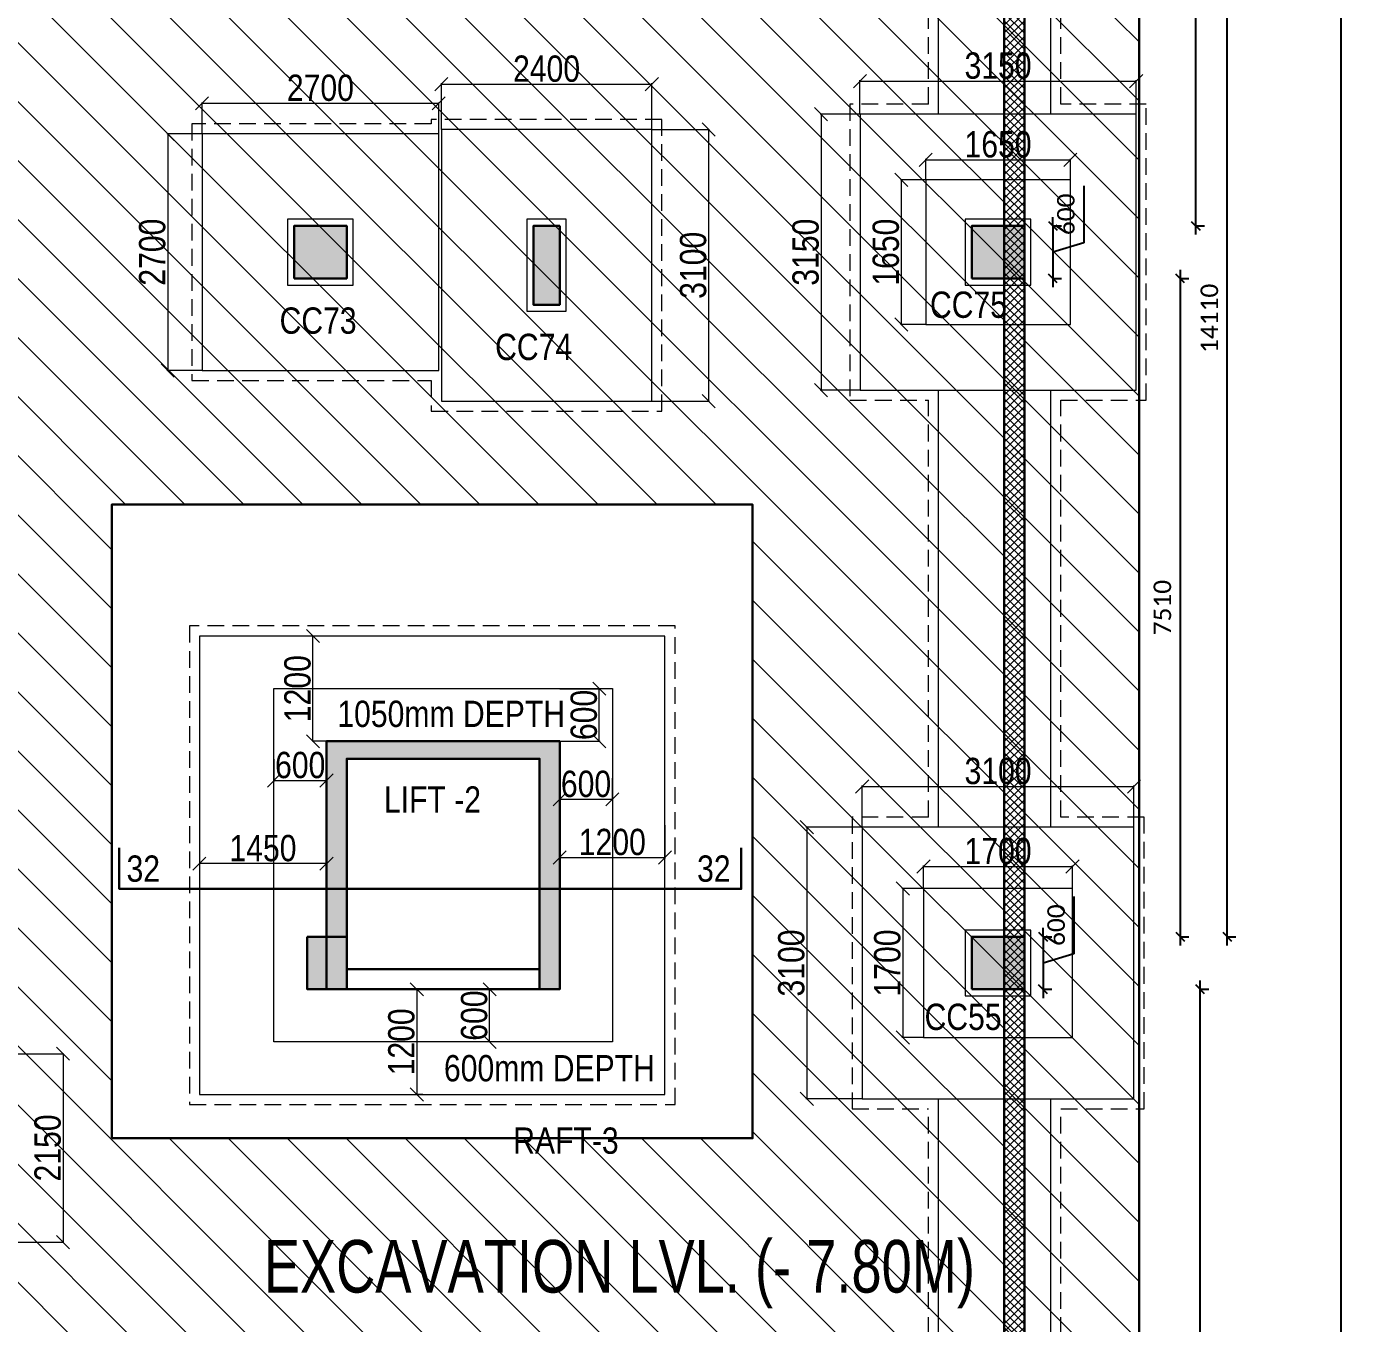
# Model space of a CAD drawing. Header units: millimetres. Extents: x 1112055 to 3390982, y -148532 to 766891.
# Drawn here: x 2805924 to 2821016, y 347639 to 362437 of the extents above; entities that cross this region are included whole.
import ezdxf

# ---------------------------------------------------------------- set-up
doc = ezdxf.new("R2010")
doc.units = ezdxf.units.MM
doc.header["$PDMODE"] = 35
doc.header["$PDSIZE"] = -25
doc.linetypes.add('DASHED2', pattern=[0.375, 0.25, -0.125])
doc.linetypes.add('Hidden', pattern=[9.525, 6.35, -3.175])
for name, color, linetype, lineweight in [('B COL. NO.', 3, 'Continuous', 20), ('B FINAL COLUMN', 1, 'Continuous', 30), ('B FOOTING', 49, 'Continuous', 20), ('B FOOTING DIM', 234, 'Continuous', 9), ('B HATCH', 250, 'Continuous', 0), ('B P.C.C', 251, 'Continuous', 0), ('EXCAVATION LINE', 236, 'Continuous', 30)]:
    doc.layers.add(name, color=color, linetype=linetype, lineweight=lineweight)
doc.layers.add('B Pedestal', color=7, linetype='Continuous', lineweight=9, true_color=0x5c8948)
doc.layers.add('B-COL HT', color=7, linetype='Continuous', lineweight=0, true_color=0x4e4f45)
doc.styles.add('Cali', font='calibri.ttf')
doc.styles.add('SWINC', font='swissc.ttf')
doc.dimstyles.new('1.100', dxfattribs={"dimtxt": 200, "dimasz": 100, "dimexe": 100, "dimexo": 100, "dimgap": 100, "dimtad": 1, "dimdec": 0, "dimzin": 0, "dimdsep": 46, "dimtxsty": 'Cali', "dimblk": 'OBLIQUE', "dimcen": 0, "dimdle": 100, "dimclrd": 256, "dimclre": 256, "dimclrt": 3, "dimadec": 0, "dimazin": 0, "dimtfac": 1, "dimtdec": 0, "dimtofl": 0, "dimtmove": 1, "dimatfit": 0, "dimfxl": 100, "dimfxlon": 1, "dimtolj": 1, "dimtzin": 0, "dimlwd": -1, "dimlwe": -1, "dimarcsym": 0})
doc.dimstyles.new('BHOOMI', dxfattribs={"dimtxt": 230, "dimasz": 150, "dimexe": 10, "dimexo": 0, "dimgap": 25, "dimtad": 1, "dimdec": 0, "dimzin": 0, "dimdsep": 46, "dimtxsty": 'SWINC', "dimblk": 'OBLIQUE', "dimcen": 0.09, "dimclrd": 250, "dimclre": 250, "dimclrt": 256, "dimaunit": 1, "dimadec": 3, "dimazin": 0, "dimtfac": 1, "dimtdec": 0, "dimtofl": 0, "dimtmove": 1, "dimatfit": 3, "dimfxl": 100, "dimtolj": 1, "dimtzin": 0, "dimlwd": 9, "dimlwe": 5, "dimarcsym": 0})

# ---------------------------------------------------------------- blocks, each defined once
blk = doc.blocks.new('_Oblique')
at = {"color": 0, "linetype": 'ByBlock', "lineweight": -2}
blk.add_line((-0.5, -0.5), (0.5, 0.5), dxfattribs=at)
blk = doc.blocks.new('*D4551')
at = {"layer": 'B FOOTING DIM', "color": 250, "lineweight": 5, "ltscale": 0.5, "transparency": 16777216}
for p, q in [((2816182, 360687), (2816182, 360926)), ((2816182, 360916), (2817832, 360916)), ((2817832, 360687), (2817832, 360926))]:
    blk.add_line(p, q, dxfattribs=at)
at = {"layer": 'Defpoints', "color": 0, "transparency": 16777216}
for p in [(2817832, 360916), (2816182, 360687), (2817832, 360687)]:
    blk.add_point(p, dxfattribs=at)
at = {"layer": 'B FOOTING DIM', "color": 250, "lineweight": 5, "transparency": 16777216, "xscale": 150, "yscale": 150, "zscale": 150, "rotation": 180}
blk.add_blockref('_Oblique', (2816182, 360916), dxfattribs=at)
at = {"layer": 'B FOOTING DIM', "color": 250, "lineweight": 5, "transparency": 16777216, "xscale": 150, "yscale": 150, "zscale": 150}
blk.add_blockref('_Oblique', (2817832, 360916), dxfattribs=at)
at = {"layer": 'B FOOTING DIM', "transparency": 16777216, "insert": (2817007, 361091), "char_height": 300, "attachment_point": 5, "style": 'SWINC'}
blk.add_mtext('\\A1;1650', dxfattribs=at)
blk = doc.blocks.new('*D4552')
at = {"layer": 'B FOOTING DIM', "color": 250, "lineweight": 5, "ltscale": 0.5, "transparency": 16777216}
for p, q in [((2816182, 360687), (2815893, 360687)), ((2815903, 360687), (2815903, 359037)), ((2816182, 359037), (2815893, 359037))]:
    blk.add_line(p, q, dxfattribs=at)
at = {"layer": 'Defpoints', "color": 0, "transparency": 16777216}
for p in [(2816182, 360687), (2815903, 359037), (2816182, 359037)]:
    blk.add_point(p, dxfattribs=at)
at = {"layer": 'B FOOTING DIM', "color": 250, "lineweight": 5, "transparency": 16777216, "xscale": 150, "yscale": 150, "zscale": 150}
for p, rotation in [((2815903, 360687), 90), ((2815903, 359037), 270)]:
    blk.add_blockref('_Oblique', p, dxfattribs=dict(at, rotation=rotation))
at = {"layer": 'B FOOTING DIM', "transparency": 16777216, "insert": (2815728, 359862), "char_height": 300, "attachment_point": 5, "rotation": 90, "style": 'SWINC'}
blk.add_mtext('\\A1;1650', dxfattribs=at)
blk = doc.blocks.new('*D4553')
at = {"layer": 'B FOOTING DIM', "color": 250, "lineweight": 5, "ltscale": 0.5, "transparency": 16777216}
for p, q in [((2815432, 361437), (2815432, 361824)), ((2815432, 361814), (2818582, 361814)), ((2818582, 361437), (2818582, 361824))]:
    blk.add_line(p, q, dxfattribs=at)
at = {"layer": 'Defpoints', "color": 0, "transparency": 16777216}
for p in [(2818582, 361814), (2815432, 361437), (2818582, 361437)]:
    blk.add_point(p, dxfattribs=at)
at = {"layer": 'B FOOTING DIM', "color": 250, "lineweight": 5, "transparency": 16777216, "xscale": 150, "yscale": 150, "zscale": 150, "rotation": 180}
blk.add_blockref('_Oblique', (2815432, 361814), dxfattribs=at)
at = {"layer": 'B FOOTING DIM', "color": 250, "lineweight": 5, "transparency": 16777216, "xscale": 150, "yscale": 150, "zscale": 150}
blk.add_blockref('_Oblique', (2818582, 361814), dxfattribs=at)
at = {"layer": 'B FOOTING DIM', "transparency": 16777216, "insert": (2817007, 361989), "char_height": 300, "attachment_point": 5, "style": 'SWINC'}
blk.add_mtext('\\A1;3150', dxfattribs=at)
blk = doc.blocks.new('*D4554')
at = {"layer": 'B FOOTING DIM', "color": 250, "lineweight": 5, "ltscale": 0.5, "transparency": 16777216}
for p, q in [((2815432, 361437), (2814978, 361437)), ((2814988, 361437), (2814988, 358287)), ((2815432, 358287), (2814978, 358287))]:
    blk.add_line(p, q, dxfattribs=at)
at = {"layer": 'Defpoints', "color": 0, "transparency": 16777216}
for p in [(2815432, 361437), (2814988, 358287), (2815432, 358287)]:
    blk.add_point(p, dxfattribs=at)
at = {"layer": 'B FOOTING DIM', "color": 250, "lineweight": 5, "transparency": 16777216, "xscale": 150, "yscale": 150, "zscale": 150}
for p, rotation in [((2814988, 361437), 90), ((2814988, 358287), 270)]:
    blk.add_blockref('_Oblique', p, dxfattribs=dict(at, rotation=rotation))
at = {"layer": 'B FOOTING DIM', "transparency": 16777216, "insert": (2814813, 359862), "char_height": 300, "attachment_point": 5, "rotation": 90, "style": 'SWINC'}
blk.add_mtext('\\A1;3150', dxfattribs=at)
blk = doc.blocks.new('*D4563')
at = {"layer": 'B FOOTING DIM', "color": 250, "lineweight": 5, "ltscale": 0.5, "transparency": 16777216}
for p, q in [((2815457, 353302), (2815457, 353776)), ((2815457, 353766), (2818557, 353766)), ((2818557, 353302), (2818557, 353776))]:
    blk.add_line(p, q, dxfattribs=at)
at = {"layer": 'Defpoints', "color": 0, "transparency": 16777216}
for p in [(2818557, 353766), (2815457, 353302), (2818557, 353302)]:
    blk.add_point(p, dxfattribs=at)
at = {"layer": 'B FOOTING DIM', "color": 250, "lineweight": 5, "transparency": 16777216, "xscale": 150, "yscale": 150, "zscale": 150, "rotation": 180}
blk.add_blockref('_Oblique', (2815457, 353766), dxfattribs=at)
at = {"layer": 'B FOOTING DIM', "color": 250, "lineweight": 5, "transparency": 16777216, "xscale": 150, "yscale": 150, "zscale": 150}
blk.add_blockref('_Oblique', (2818557, 353766), dxfattribs=at)
at = {"layer": 'B FOOTING DIM', "transparency": 16777216, "insert": (2817007, 353941), "char_height": 300, "attachment_point": 5, "style": 'SWINC'}
blk.add_mtext('\\A1;3100', dxfattribs=at)
blk = doc.blocks.new('*D4564')
at = {"layer": 'B FOOTING DIM', "color": 250, "lineweight": 5, "ltscale": 0.5, "transparency": 16777216}
for p, q in [((2815457, 353302), (2814815, 353302)), ((2814825, 353302), (2814825, 350202)), ((2815457, 350202), (2814815, 350202))]:
    blk.add_line(p, q, dxfattribs=at)
at = {"layer": 'Defpoints', "color": 0, "transparency": 16777216}
for p in [(2815457, 353302), (2814825, 350202), (2815457, 350202)]:
    blk.add_point(p, dxfattribs=at)
at = {"layer": 'B FOOTING DIM', "color": 250, "lineweight": 5, "transparency": 16777216, "xscale": 150, "yscale": 150, "zscale": 150}
for p, rotation in [((2814825, 353302), 90), ((2814825, 350202), 270)]:
    blk.add_blockref('_Oblique', p, dxfattribs=dict(at, rotation=rotation))
at = {"layer": 'B FOOTING DIM', "transparency": 16777216, "insert": (2814650, 351752), "char_height": 300, "attachment_point": 5, "rotation": 90, "style": 'SWINC'}
blk.add_mtext('\\A1;3100', dxfattribs=at)
blk = doc.blocks.new('*D4565')
at = {"layer": 'B FOOTING DIM', "color": 250, "lineweight": 5, "ltscale": 0.5, "transparency": 16777216}
for p, q in [((2816157, 352602), (2815910, 352602)), ((2815920, 352602), (2815920, 350902)), ((2816157, 350902), (2815910, 350902))]:
    blk.add_line(p, q, dxfattribs=at)
at = {"layer": 'Defpoints', "color": 0, "transparency": 16777216}
for p in [(2816157, 352602), (2815920, 350902), (2816157, 350902)]:
    blk.add_point(p, dxfattribs=at)
at = {"layer": 'B FOOTING DIM', "color": 250, "lineweight": 5, "transparency": 16777216, "xscale": 150, "yscale": 150, "zscale": 150}
for p, rotation in [((2815920, 352602), 90), ((2815920, 350902), 270)]:
    blk.add_blockref('_Oblique', p, dxfattribs=dict(at, rotation=rotation))
at = {"layer": 'B FOOTING DIM', "transparency": 16777216, "insert": (2815745, 351752), "char_height": 300, "attachment_point": 5, "rotation": 90, "style": 'SWINC'}
blk.add_mtext('\\A1;1700', dxfattribs=at)
blk = doc.blocks.new('*D4566')
at = {"layer": 'B FOOTING DIM', "color": 250, "lineweight": 5, "ltscale": 0.5, "transparency": 16777216}
for p, q in [((2816157, 352602), (2816157, 352863)), ((2816157, 352853), (2817857, 352853)), ((2817857, 352602), (2817857, 352863))]:
    blk.add_line(p, q, dxfattribs=at)
at = {"layer": 'Defpoints', "color": 0, "transparency": 16777216}
for p in [(2817857, 352853), (2816157, 352602), (2817857, 352602)]:
    blk.add_point(p, dxfattribs=at)
at = {"layer": 'B FOOTING DIM', "color": 250, "lineweight": 5, "transparency": 16777216, "xscale": 150, "yscale": 150, "zscale": 150, "rotation": 180}
blk.add_blockref('_Oblique', (2816157, 352853), dxfattribs=at)
at = {"layer": 'B FOOTING DIM', "color": 250, "lineweight": 5, "transparency": 16777216, "xscale": 150, "yscale": 150, "zscale": 150}
blk.add_blockref('_Oblique', (2817857, 352853), dxfattribs=at)
at = {"layer": 'B FOOTING DIM', "transparency": 16777216, "insert": (2817007, 353028), "char_height": 300, "attachment_point": 5, "style": 'SWINC'}
blk.add_mtext('\\A1;1700', dxfattribs=at)
blk = doc.blocks.new('*D4580')
at = {"layer": 'B FOOTING DIM', "color": 250, "lineweight": 5, "ltscale": 0.5, "transparency": 16777216}
for p, q in [((2805732, 350717), (2806352, 350717)), ((2806342, 350717), (2806342, 348567)), ((2805732, 348567), (2806352, 348567))]:
    blk.add_line(p, q, dxfattribs=at)
at = {"layer": 'Defpoints', "color": 0, "transparency": 16777216}
for p in [(2805732, 350717), (2805732, 348567), (2806342, 348567)]:
    blk.add_point(p, dxfattribs=at)
at = {"layer": 'B FOOTING DIM', "color": 250, "lineweight": 5, "transparency": 16777216, "xscale": 150, "yscale": 150, "zscale": 150}
for p, rotation in [((2806342, 350717), 90), ((2806342, 348567), 270)]:
    blk.add_blockref('_Oblique', p, dxfattribs=dict(at, rotation=rotation))
at = {"layer": 'B FOOTING DIM', "transparency": 16777216, "insert": (2806167, 349642), "char_height": 300, "attachment_point": 5, "rotation": 90, "style": 'SWINC'}
blk.add_mtext('\\A1;2150', dxfattribs=at)
blk = doc.blocks.new('*D4613')
at = {"layer": 'B FOOTING DIM', "color": 250, "lineweight": 5, "ltscale": 0.5, "transparency": 16777216}
for p, q in [((2807927, 361212), (2807927, 361571)), ((2807927, 361561), (2810627, 361561)), ((2810627, 361212), (2810627, 361571))]:
    blk.add_line(p, q, dxfattribs=at)
at = {"layer": 'Defpoints', "color": 0, "transparency": 16777216}
for p in [(2810627, 361561), (2807927, 361212), (2810627, 361212)]:
    blk.add_point(p, dxfattribs=at)
at = {"layer": 'B FOOTING DIM', "color": 250, "lineweight": 5, "transparency": 16777216, "xscale": 150, "yscale": 150, "zscale": 150, "rotation": 180}
blk.add_blockref('_Oblique', (2807927, 361561), dxfattribs=at)
at = {"layer": 'B FOOTING DIM', "color": 250, "lineweight": 5, "transparency": 16777216, "xscale": 150, "yscale": 150, "zscale": 150}
blk.add_blockref('_Oblique', (2810627, 361561), dxfattribs=at)
at = {"layer": 'B FOOTING DIM', "transparency": 16777216, "insert": (2809277, 361736), "char_height": 300, "attachment_point": 5, "style": 'SWINC'}
blk.add_mtext('\\A1;2700', dxfattribs=at)
blk = doc.blocks.new('*D4614')
at = {"layer": 'B FOOTING DIM', "color": 250, "lineweight": 5, "ltscale": 0.5, "transparency": 16777216}
for p, q in [((2807927, 361212), (2807525, 361212)), ((2807535, 361212), (2807535, 358512)), ((2807927, 358512), (2807525, 358512))]:
    blk.add_line(p, q, dxfattribs=at)
at = {"layer": 'Defpoints', "color": 0, "transparency": 16777216}
for p in [(2807927, 361212), (2807535, 358512), (2807927, 358512)]:
    blk.add_point(p, dxfattribs=at)
at = {"layer": 'B FOOTING DIM', "color": 250, "lineweight": 5, "transparency": 16777216, "xscale": 150, "yscale": 150, "zscale": 150}
for p, rotation in [((2807535, 361212), 90), ((2807535, 358512), 270)]:
    blk.add_blockref('_Oblique', p, dxfattribs=dict(at, rotation=rotation))
at = {"layer": 'B FOOTING DIM', "transparency": 16777216, "insert": (2807360, 359862), "char_height": 300, "attachment_point": 5, "rotation": 90, "style": 'SWINC'}
blk.add_mtext('\\A1;2700', dxfattribs=at)
blk = doc.blocks.new('*D4615')
at = {"layer": 'B FOOTING DIM', "color": 250, "lineweight": 5, "ltscale": 0.5, "transparency": 16777216}
for p, q in [((2810657, 361262), (2810657, 361789)), ((2810657, 361779), (2813057, 361779)), ((2813057, 361262), (2813057, 361789))]:
    blk.add_line(p, q, dxfattribs=at)
at = {"layer": 'Defpoints', "color": 0, "transparency": 16777216}
for p in [(2813057, 361779), (2810657, 361262), (2813057, 361262)]:
    blk.add_point(p, dxfattribs=at)
at = {"layer": 'B FOOTING DIM', "color": 250, "lineweight": 5, "transparency": 16777216, "xscale": 150, "yscale": 150, "zscale": 150, "rotation": 180}
blk.add_blockref('_Oblique', (2810657, 361779), dxfattribs=at)
at = {"layer": 'B FOOTING DIM', "color": 250, "lineweight": 5, "transparency": 16777216, "xscale": 150, "yscale": 150, "zscale": 150}
blk.add_blockref('_Oblique', (2813057, 361779), dxfattribs=at)
at = {"layer": 'B FOOTING DIM', "transparency": 16777216, "insert": (2811857, 361954), "char_height": 300, "attachment_point": 5, "style": 'SWINC'}
blk.add_mtext('\\A1;2400', dxfattribs=at)
blk = doc.blocks.new('*D4616')
at = {"layer": 'B FOOTING DIM', "color": 250, "lineweight": 5, "ltscale": 0.5, "transparency": 16777216}
for p, q in [((2813057, 361262), (2813715, 361262)), ((2813705, 361262), (2813705, 358162)), ((2813057, 358162), (2813715, 358162))]:
    blk.add_line(p, q, dxfattribs=at)
at = {"layer": 'Defpoints', "color": 0, "transparency": 16777216}
for p in [(2813057, 361262), (2813057, 358162), (2813705, 358162)]:
    blk.add_point(p, dxfattribs=at)
at = {"layer": 'B FOOTING DIM', "color": 250, "lineweight": 5, "transparency": 16777216, "xscale": 150, "yscale": 150, "zscale": 150}
for p, rotation in [((2813705, 361262), 90), ((2813705, 358162), 270)]:
    blk.add_blockref('_Oblique', p, dxfattribs=dict(at, rotation=rotation))
at = {"layer": 'B FOOTING DIM', "transparency": 16777216, "insert": (2813530, 359712), "char_height": 300, "attachment_point": 5, "rotation": 90, "style": 'SWINC'}
blk.add_mtext('\\A1;3100', dxfattribs=at)
blk = doc.blocks.new('*D4677')
at = {"layer": 'B FOOTING DIM', "color": 250, "lineweight": 5, "ltscale": 0.5, "transparency": 16777216}
for p, q in [((2809222, 355482), (2809182, 355482)), ((2809192, 354282), (2809192, 355482)), ((2809347, 354282), (2809182, 354282))]:
    blk.add_line(p, q, dxfattribs=at)
at = {"layer": 'Defpoints', "color": 0, "transparency": 16777216}
for p in [(2809192, 355482), (2809222, 355482), (2809347, 354282)]:
    blk.add_point(p, dxfattribs=at)
at = {"layer": 'B FOOTING DIM', "color": 250, "lineweight": 5, "transparency": 16777216, "xscale": 150, "yscale": 150, "zscale": 150}
for p, rotation in [((2809192, 355482), 90), ((2809192, 354282), 270)]:
    blk.add_blockref('_Oblique', p, dxfattribs=dict(at, rotation=rotation))
at = {"layer": 'B FOOTING DIM', "transparency": 16777216, "insert": (2809017, 354882), "char_height": 300, "attachment_point": 5, "rotation": 90, "style": 'SWINC'}
blk.add_mtext('\\A1;1200', dxfattribs=at)
blk = doc.blocks.new('*D4678')
at = {"layer": 'B FOOTING DIM', "color": 250, "lineweight": 5, "ltscale": 0.5, "transparency": 16777216}
for p, q in [((2807897, 352986), (2807897, 352876)), ((2809347, 352886), (2807897, 352886)), ((2809347, 352986), (2809347, 352876))]:
    blk.add_line(p, q, dxfattribs=at)
at = {"layer": 'Defpoints', "color": 0, "transparency": 16777216}
for p in [(2807897, 352986), (2807897, 352886), (2809347, 352986)]:
    blk.add_point(p, dxfattribs=at)
at = {"layer": 'B FOOTING DIM', "color": 250, "lineweight": 5, "transparency": 16777216, "xscale": 150, "yscale": 150, "zscale": 150, "rotation": 180}
blk.add_blockref('_Oblique', (2807897, 352886), dxfattribs=at)
at = {"layer": 'B FOOTING DIM', "color": 250, "lineweight": 5, "transparency": 16777216, "xscale": 150, "yscale": 150, "zscale": 150}
blk.add_blockref('_Oblique', (2809347, 352886), dxfattribs=at)
at = {"layer": 'B FOOTING DIM', "transparency": 16777216, "insert": (2808622, 353061), "char_height": 300, "attachment_point": 5, "style": 'SWINC'}
blk.add_mtext('\\A1;1450', dxfattribs=at)
blk = doc.blocks.new('*D4679')
at = {"layer": 'B FOOTING DIM', "color": 250, "lineweight": 5, "ltscale": 0.5, "transparency": 16777216}
for p, q in [((2812007, 353326), (2812007, 352946)), ((2813207, 353326), (2813207, 352946)), ((2812007, 352956), (2813207, 352956))]:
    blk.add_line(p, q, dxfattribs=at)
at = {"layer": 'Defpoints', "color": 0, "transparency": 16777216}
for p in [(2812007, 353326), (2813207, 353326), (2813207, 352956)]:
    blk.add_point(p, dxfattribs=at)
at = {"layer": 'B FOOTING DIM', "color": 250, "lineweight": 5, "transparency": 16777216, "xscale": 150, "yscale": 150, "zscale": 150, "rotation": 180}
blk.add_blockref('_Oblique', (2812007, 352956), dxfattribs=at)
at = {"layer": 'B FOOTING DIM', "color": 250, "lineweight": 5, "transparency": 16777216, "xscale": 150, "yscale": 150, "zscale": 150}
blk.add_blockref('_Oblique', (2813207, 352956), dxfattribs=at)
at = {"layer": 'B FOOTING DIM', "transparency": 16777216, "insert": (2812607, 353131), "char_height": 300, "attachment_point": 5, "style": 'SWINC'}
blk.add_mtext('\\A1;1200', dxfattribs=at)
blk = doc.blocks.new('*D4694')
at = {"layer": 'B FOOTING DIM', "color": 250, "lineweight": 5, "ltscale": 0.5, "transparency": 16777216}
for p, q in [((2810447, 351452), (2810367, 351452)), ((2810377, 351452), (2810377, 350252)), ((2810447, 350252), (2810367, 350252))]:
    blk.add_line(p, q, dxfattribs=at)
at = {"layer": 'Defpoints', "color": 0, "transparency": 16777216}
for p in [(2810447, 351452), (2810377, 350252), (2810447, 350252)]:
    blk.add_point(p, dxfattribs=at)
at = {"layer": 'B FOOTING DIM', "color": 250, "lineweight": 5, "transparency": 16777216, "xscale": 150, "yscale": 150, "zscale": 150}
for p, rotation in [((2810377, 351452), 90), ((2810377, 350252), 270)]:
    blk.add_blockref('_Oblique', p, dxfattribs=dict(at, rotation=rotation))
at = {"layer": 'B FOOTING DIM', "transparency": 16777216, "insert": (2810202, 350852), "char_height": 300, "attachment_point": 5, "rotation": 90, "style": 'SWINC'}
blk.add_mtext('\\A1;1200', dxfattribs=at)
blk = doc.blocks.new('*D4699')
at = {"layer": 'B FOOTING DIM', "color": 250, "lineweight": 5, "ltscale": 0.5, "transparency": 16777216}
for p, q in [((2811207, 351452), (2811217, 351452)), ((2811207, 350852), (2811207, 351452)), ((2811207, 350852), (2811217, 350852))]:
    blk.add_line(p, q, dxfattribs=at)
at = {"layer": 'Defpoints', "color": 0, "transparency": 16777216}
for p in [(2811207, 351452), (2811207, 351452), (2811207, 350852)]:
    blk.add_point(p, dxfattribs=at)
at = {"layer": 'B FOOTING DIM', "color": 250, "lineweight": 5, "transparency": 16777216, "xscale": 150, "yscale": 150, "zscale": 150}
for p, rotation in [((2811207, 351452), 90), ((2811207, 350852), 270)]:
    blk.add_blockref('_Oblique', p, dxfattribs=dict(at, rotation=rotation))
at = {"layer": 'B FOOTING DIM', "transparency": 16777216, "insert": (2811032, 351152), "char_height": 300, "attachment_point": 5, "rotation": 90, "style": 'SWINC'}
blk.add_mtext('\\A1;600', dxfattribs=at)
blk = doc.blocks.new('*D4700')
at = {"layer": 'B FOOTING DIM', "color": 250, "lineweight": 5, "ltscale": 0.5, "transparency": 16777216}
for p, q in [((2808747, 354076), (2808747, 353824)), ((2809347, 354076), (2809347, 353824)), ((2808747, 353834), (2809347, 353834))]:
    blk.add_line(p, q, dxfattribs=at)
at = {"layer": 'Defpoints', "color": 0, "transparency": 16777216}
for p in [(2808747, 354076), (2809347, 354076), (2809347, 353834)]:
    blk.add_point(p, dxfattribs=at)
at = {"layer": 'B FOOTING DIM', "color": 250, "lineweight": 5, "transparency": 16777216, "xscale": 150, "yscale": 150, "zscale": 150, "rotation": 180}
blk.add_blockref('_Oblique', (2808747, 353834), dxfattribs=at)
at = {"layer": 'B FOOTING DIM', "color": 250, "lineweight": 5, "transparency": 16777216, "xscale": 150, "yscale": 150, "zscale": 150}
blk.add_blockref('_Oblique', (2809347, 353834), dxfattribs=at)
at = {"layer": 'B FOOTING DIM', "transparency": 16777216, "insert": (2809047, 354009), "char_height": 300, "attachment_point": 5, "style": 'SWINC'}
blk.add_mtext('\\A1;600', dxfattribs=at)
blk = doc.blocks.new('*D4701')
at = {"layer": 'B FOOTING DIM', "color": 250, "lineweight": 5, "ltscale": 0.5, "transparency": 16777216}
for p, q in [((2812007, 353861), (2812007, 353609)), ((2812607, 353861), (2812607, 353609)), ((2812607, 353619), (2812007, 353619))]:
    blk.add_line(p, q, dxfattribs=at)
at = {"layer": 'Defpoints', "color": 0, "transparency": 16777216}
for p in [(2812007, 353861), (2812607, 353861), (2812007, 353619)]:
    blk.add_point(p, dxfattribs=at)
at = {"layer": 'B FOOTING DIM', "color": 250, "lineweight": 5, "transparency": 16777216, "xscale": 150, "yscale": 150, "zscale": 150, "rotation": 180}
blk.add_blockref('_Oblique', (2812007, 353619), dxfattribs=at)
at = {"layer": 'B FOOTING DIM', "color": 250, "lineweight": 5, "transparency": 16777216, "xscale": 150, "yscale": 150, "zscale": 150}
blk.add_blockref('_Oblique', (2812607, 353619), dxfattribs=at)
at = {"layer": 'B FOOTING DIM', "transparency": 16777216, "insert": (2812307, 353794), "char_height": 300, "attachment_point": 5, "style": 'SWINC'}
blk.add_mtext('\\A1;600', dxfattribs=at)
blk = doc.blocks.new('*D4708')
at = {"layer": 'B FOOTING DIM', "color": 250, "lineweight": 5, "ltscale": 0.5, "transparency": 16777216}
for p, q in [((2812007, 354882), (2812468, 354882)), ((2812458, 354282), (2812458, 354882)), ((2812007, 354282), (2812468, 354282))]:
    blk.add_line(p, q, dxfattribs=at)
at = {"layer": 'Defpoints', "color": 0, "transparency": 16777216}
for p in [(2812007, 354882), (2812458, 354882), (2812007, 354282)]:
    blk.add_point(p, dxfattribs=at)
at = {"layer": 'B FOOTING DIM', "color": 250, "lineweight": 5, "transparency": 16777216, "xscale": 150, "yscale": 150, "zscale": 150}
for p, rotation in [((2812458, 354882), 90), ((2812458, 354282), 270)]:
    blk.add_blockref('_Oblique', p, dxfattribs=dict(at, rotation=rotation))
at = {"layer": 'B FOOTING DIM', "transparency": 16777216, "insert": (2812283, 354582), "char_height": 300, "attachment_point": 5, "rotation": 90, "style": 'SWINC'}
blk.add_mtext('\\A1;600', dxfattribs=at)
blk = doc.blocks.new('*D6817')
at = {"transparency": 16777216}
for p, q in [((2819312, 342342), (2819312, 351552)), ((2819312, 351452), (2819412, 351452)), ((2819312, 342442), (2819412, 342442))]:
    blk.add_line(p, q, dxfattribs=at)
at = {"layer": 'Defpoints', "color": 0, "lineweight": 40, "transparency": 16777216}
for p in [(2817307, 351452), (2819312, 351452), (2817307, 342442)]:
    blk.add_point(p, dxfattribs=at)
at = {"transparency": 16777216, "xscale": 100, "yscale": 100, "zscale": 100}
for p, rotation in [((2819312, 351452), 90), ((2819312, 342442), 270)]:
    blk.add_blockref('_Oblique', p, dxfattribs=dict(at, rotation=rotation))
at = {"color": 3, "lineweight": 40, "transparency": 16777216, "insert": (2819110, 346947), "char_height": 200, "attachment_point": 5, "rotation": 90, "style": 'Cali'}
blk.add_mtext('\\A1;9010', dxfattribs=at)
blk = doc.blocks.new('*D6818')
at = {"transparency": 16777216}
for p, q in [((2819620, 366162), (2819721, 366162)), ((2819621, 351952), (2819621, 366262)), ((2819620, 352052), (2819721, 352052))]:
    blk.add_line(p, q, dxfattribs=at)
at = {"layer": 'Defpoints', "color": 0, "lineweight": 40, "transparency": 16777216}
for p in [(2817307, 366162), (2819621, 366162), (2817307, 352052)]:
    blk.add_point(p, dxfattribs=at)
at = {"transparency": 16777216, "xscale": 100, "yscale": 100, "zscale": 100}
for p, rotation in [((2819621, 366162), 90), ((2819621, 352052), 270)]:
    blk.add_blockref('_Oblique', p, dxfattribs=dict(at, rotation=rotation))
at = {"color": 3, "lineweight": 40, "transparency": 16777216, "insert": (2819418, 359107), "char_height": 200, "attachment_point": 5, "rotation": 90, "style": 'Cali'}
blk.add_mtext('\\A1;14110', dxfattribs=at)
blk = doc.blocks.new('*D6820')
at = {"transparency": 16777216}
for p, q in [((2820916, 369151), (2820916, 321317)), ((2820916, 369051), (2821016, 369051)), ((2820916, 321417), (2821016, 321417))]:
    blk.add_line(p, q, dxfattribs=at)
at = {"layer": 'Defpoints', "color": 0, "lineweight": 40, "transparency": 16777216}
for p in [(2817077, 369051), (2817077, 321417), (2820916, 321417)]:
    blk.add_point(p, dxfattribs=at)
at = {"transparency": 16777216, "xscale": 100, "yscale": 100, "zscale": 100}
for p, rotation in [((2820916, 369051), 90), ((2820916, 321417), 270)]:
    blk.add_blockref('_Oblique', p, dxfattribs=dict(at, rotation=rotation))
at = {"color": 3, "lineweight": 40, "transparency": 16777216, "insert": (2820714, 345234), "char_height": 200, "attachment_point": 5, "rotation": 90, "style": 'Cali'}
blk.add_mtext('\\A1;47634', dxfattribs=at)
blk = doc.blocks.new('*D6855')
at = {"transparency": 16777216}
for p, q in [((2817873, 352510), (2817873, 351858)), ((2817520, 352052), (2817520, 352152)), ((2817520, 352052), (2817620, 352052)), ((2817520, 352052), (2817520, 351452)), ((2817873, 351858), (2817520, 351752)), ((2817520, 351452), (2817620, 351452)), ((2817520, 351452), (2817520, 351352))]:
    blk.add_line(p, q, dxfattribs=at)
at = {"layer": 'Defpoints', "color": 0, "lineweight": 40, "transparency": 16777216}
for p in [(2817307, 352052), (2817307, 351452), (2817520, 351452)]:
    blk.add_point(p, dxfattribs=at)
at = {"transparency": 16777216, "xscale": 100, "yscale": 100, "zscale": 100}
for p, rotation in [((2817520, 352052), 270), ((2817520, 351452), 90)]:
    blk.add_blockref('_Oblique', p, dxfattribs=dict(at, rotation=rotation))
at = {"color": 3, "lineweight": 40, "transparency": 16777216, "insert": (2817670, 352184), "char_height": 200, "attachment_point": 5, "rotation": 90, "style": 'Cali'}
blk.add_mtext('\\A1;600', dxfattribs=at)
blk = doc.blocks.new('*D6856')
at = {"transparency": 16777216}
for p, q in [((2817984, 360620), (2817984, 359968)), ((2817631, 360162), (2817631, 360262)), ((2817631, 360162), (2817731, 360162)), ((2817631, 360162), (2817631, 359562)), ((2817984, 359968), (2817631, 359862)), ((2817631, 359562), (2817731, 359562)), ((2817631, 359562), (2817631, 359462))]:
    blk.add_line(p, q, dxfattribs=at)
at = {"layer": 'Defpoints', "color": 0, "lineweight": 40, "transparency": 16777216}
for p in [(2817307, 360162), (2817307, 359562), (2817631, 359562)]:
    blk.add_point(p, dxfattribs=at)
at = {"transparency": 16777216, "xscale": 100, "yscale": 100, "zscale": 100}
for p, rotation in [((2817631, 360162), 270), ((2817631, 359562), 90)]:
    blk.add_blockref('_Oblique', p, dxfattribs=dict(at, rotation=rotation))
at = {"color": 3, "lineweight": 40, "transparency": 16777216, "insert": (2817781, 360294), "char_height": 200, "attachment_point": 5, "rotation": 90, "style": 'Cali'}
blk.add_mtext('\\A1;600', dxfattribs=at)
blk = doc.blocks.new('*D6862')
at = {"transparency": 16777216}
for p, q in [((2819261, 366262), (2819261, 360062)), ((2819261, 366162), (2819361, 366162)), ((2819261, 360162), (2819361, 360162))]:
    blk.add_line(p, q, dxfattribs=at)
at = {"layer": 'Defpoints', "color": 0, "lineweight": 40, "transparency": 16777216}
for p in [(2817307, 366162), (2817307, 360162), (2819261, 360162)]:
    blk.add_point(p, dxfattribs=at)
at = {"transparency": 16777216, "xscale": 100, "yscale": 100, "zscale": 100}
for p, rotation in [((2819261, 366162), 90), ((2819261, 360162), 270)]:
    blk.add_blockref('_Oblique', p, dxfattribs=dict(at, rotation=rotation))
at = {"color": 3, "lineweight": 40, "transparency": 16777216, "insert": (2819059, 363162), "char_height": 200, "attachment_point": 5, "rotation": 90, "style": 'Cali'}
blk.add_mtext('\\A1;6000', dxfattribs=at)
blk = doc.blocks.new('*D6863')
at = {"transparency": 16777216}
for p, q in [((2819085, 359662), (2819085, 351952)), ((2819084, 359562), (2819185, 359562)), ((2819084, 352052), (2819185, 352052))]:
    blk.add_line(p, q, dxfattribs=at)
at = {"layer": 'Defpoints', "color": 0, "lineweight": 40, "transparency": 16777216}
for p in [(2817307, 359562), (2817307, 352052), (2819085, 352052)]:
    blk.add_point(p, dxfattribs=at)
at = {"transparency": 16777216, "xscale": 100, "yscale": 100, "zscale": 100}
for p, rotation in [((2819085, 359562), 90), ((2819085, 352052), 270)]:
    blk.add_blockref('_Oblique', p, dxfattribs=dict(at, rotation=rotation))
at = {"color": 3, "lineweight": 40, "transparency": 16777216, "insert": (2818882, 355807), "char_height": 200, "attachment_point": 5, "rotation": 90, "style": 'Cali'}
blk.add_mtext('\\A1;7510', dxfattribs=at)

msp = doc.modelspace()

# ---------------------------------------------------------------- hatches: boundary and pattern name
at = {"layer": 'B HATCH', "lineweight": 0}
h = msp.add_hatch(dxfattribs=at)
h.set_pattern_fill('ANSI37', color=250, scale=20, style=0)
h.set_pattern_definition([(45, (1040446.71, -149308.41), (-44.9012806, 44.9012806), []), (135, (1040446.71, -149308.41), (-44.9012806, -44.9012806), [])])
h.paths.add_polyline_path([(2817077.2, 369281.5), (2817077.2, 372824.4), (2809902.2, 372698.5), (2809902.2, 369281.7)], flags=16)
h.paths.add_polyline_path([(2791213.2, 369828.2), (2796162.2, 369828.2), (2796162.2, 372457.1), (2791213.2, 372370.2)], flags=16)
h.paths.add_polyline_path([(2798052.2, 372490.5), (2798502.2, 372498.4), (2798502.2, 369281.2), (2798052.2, 369281.2)], flags=16)
h.paths.add_polyline_path([(2753987.2, 369013), (2753987.2, 260347.4), (2804447.2, 260347.4), (2804447.2, 300147.4), (2817077.2, 300147.4), (2817077.2, 369051.5), (2798038.8, 369052), (2798038.8, 366392.4), (2797822.2, 366392.4), (2797822.2, 372486.5), (2796392.2, 372461.4), (2796392.2, 366392.4), (2796162.2, 366392.4), (2796162.2, 369598.2), (2786711.2, 369598.2), (2786711.2, 369013)], flags=16)
h.paths.add_polyline_path([(2809676.9, 372694.5), (2809676.9, 369281.7), (2802247.2, 369281.9), (2802247.2, 372564.1)], flags=16)
h.paths.add_polyline_path([(2798732.2, 369282), (2798732.2, 372502.4), (2802017.2, 372560.1), (2802017.2, 369281.9)], flags=16)
h.paths.add_polyline_path([(2786481.2, 369243), (2753757.2, 369243), (2753757.2, 260117.4), (2804677.2, 260117.4), (2804677.2, 299917.4), (2817307.2, 299917.4), (2817307.2, 373058.5), (2790983.2, 372596.5), (2790983.2, 369828.2), (2786481.2, 369828.2)])
at = {"layer": 'B-COL HT', "lineweight": 0}
h = msp.add_hatch(color=250, dxfattribs=at)
h.dxf.hatch_style = 1
h.paths.add_polyline_path([(2808977.2, 359562.4), (2809577.2, 359562.4), (2809577.2, 360162.4), (2808977.2, 360162.4)])
h = msp.add_hatch(color=250, dxfattribs=at)
h.dxf.hatch_style = 1
h.paths.add_polyline_path([(2812007.2, 360162.4), (2811707.2, 360162.4), (2811707.2, 359262.3), (2812007.2, 359262.3)])
h = msp.add_hatch(color=250, dxfattribs=at)
h.dxf.hatch_style = 1
h.paths.add_polyline_path([(2816707.3, 359562.4), (2817307.3, 359562.4), (2817307.3, 360162.4), (2816707.3, 360162.4)])
h = msp.add_hatch(color=250, dxfattribs=at)
h.dxf.hatch_style = 1
h.paths.add_polyline_path([(2811777.2, 351452.4), (2812007.2, 351452.4), (2812007.2, 354282.4), (2809347.2, 354282.4), (2809347.2, 351452.4), (2809577.2, 351452.4), (2809577.2, 354082.4), (2811777.2, 354082.4)])
h = msp.add_hatch(color=250, dxfattribs=at)
h.dxf.hatch_style = 1
h.paths.add_polyline_path([(2809127.2, 352052.4), (2809577.2, 352052.4), (2809577.2, 351452.4), (2809127.2, 351452.4)])
h = msp.add_hatch(color=250, dxfattribs=at)
h.dxf.hatch_style = 1
h.paths.add_polyline_path([(2816707.3, 351452.4), (2817307.3, 351452.4), (2817307.3, 352052.4), (2816707.3, 352052.4)])
at = {"layer": 'EXCAVATION LINE', "lineweight": 0}
h = msp.add_hatch(dxfattribs=at)
h.set_pattern_fill('ANSI31', color=250, scale=150, angle=270)
h.set_pattern_definition([(315, (931955.6, -148808.4), (336.7596, 336.7596), [])])
h.paths.add_polyline_path([(2806897.2, 349752.4), (2806897.2, 356982.4), (2814207.2, 356982.4), (2814207.2, 349752.4)])
h.paths.add_polyline_path([(2804690.6, 337547.4), (2804690.6, 337147.1), (2812646.9, 337147.1), (2812646.9, 329467.6), (2802846.9, 329467.6), (2802846.9, 331747.4), (2798890.6, 331747.4), (2798890.6, 337547.4)])
h.paths.add_polyline_path([(2753042.2, 321417.4), (2818615.6, 321417.4), (2818615.6, 375249.3), (2753042.2, 375249.3)])

# ---------------------------------------------------------------- linework, layer by layer
at = {"color": 16, "linetype": 'DASHED2', "lineweight": 30, "ltscale": 2500}
msp.add_lwpolyline([(2764957.2, 324917.4), (2817307.2, 324917.4), (2817307.2, 366762.4), (2764957.2, 366762.4)], close=True, dxfattribs=at)
at = {"color": 6, "lineweight": 30}
msp.add_lwpolyline([(2806983.6, 353067.1), (2806983.6, 352597.1), (2814078.4, 352597.1), (2814078.4, 353067.1)], dxfattribs=at)
at = {"layer": 'B FINAL COLUMN'}
for p, q in [((2809577.2, 351682.4), (2811777.2, 351682.4)), ((2809577.2, 351452.4), (2811777.2, 351452.4))]:
    msp.add_line(p, q, dxfattribs=at)
at = {"layer": 'B FINAL COLUMN', "color": 16, "lineweight": 30}
msp.add_lwpolyline([(2786481.2, 369243), (2753757.2, 369243), (2753757.2, 260117.4), (2804677.2, 260117.4), (2804677.2, 299917.4), (2817307.2, 299917.4), (2817307.2, 373058.5), (2790983.2, 372596.5), (2790983.2, 369828.2), (2786481.2, 369828.2), (2786481.2, 369243)], dxfattribs=at)
msp.add_lwpolyline([(2753987.2, 260347.4), (2804447.2, 260347.4), (2804447.2, 300147.4), (2817077.2, 300147.4), (2817077.2, 369051.5), (2798038.8, 369052), (2798038.8, 366392.4), (2797822.2, 366392.4), (2797822.2, 372486.5), (2796392.2, 372461.4), (2796392.2, 366392.4), (2796162.2, 366392.4), (2796162.2, 369598.2), (2786711.2, 369598.2), (2786711.2, 369013), (2753987.2, 369013)], close=True, dxfattribs=at)
at = {"layer": 'B FINAL COLUMN'}
for points in [[(2808977.2, 359562.4), (2809577.2, 359562.4), (2809577.2, 360162.4), (2808977.2, 360162.4)], [(2812007.2, 360162.4), (2811707.2, 360162.4), (2811707.2, 359262.3), (2812007.2, 359262.3)], [(2816707.3, 359562.4), (2817307.3, 359562.4), (2817307.3, 360162.4), (2816707.3, 360162.4)], [(2809127.2, 352052.4), (2809577.2, 352052.4), (2809577.2, 351452.4), (2809127.2, 351452.4)], [(2816707.3, 351452.4), (2817307.3, 351452.4), (2817307.3, 352052.4), (2816707.3, 352052.4)]]:
    msp.add_lwpolyline(points, close=True, dxfattribs=at)
msp.add_lwpolyline([(2811777.2, 351452.4), (2812007.2, 351452.4), (2812007.2, 354282.4), (2809347.2, 354282.4), (2809347.2, 351452.4), (2809577.2, 351452.4), (2809577.2, 354082.4), (2811777.2, 354082.4), (2811777.2, 351452.4)], dxfattribs=at)
at = {"layer": 'B FOOTING'}
for points in [[(2816327.2, 361437.4), (2816327.2, 365262.4)], [(2817607.2, 361437.4), (2817607.2, 365262.4)], [(2816327.2, 353302.4), (2816327.2, 358287.4)], [(2817607.2, 353302.4), (2817607.2, 358287.4)], [(2816327.2, 343692.4), (2816327.2, 350202.4)], [(2817607.2, 343692.4), (2817607.2, 350202.4)]]:
    msp.add_lwpolyline(points, dxfattribs=at)
for points in [[(2815432.3, 358287.4), (2818582.3, 358287.4), (2818582.3, 361437.4), (2815432.3, 361437.4)], [(2807927.2, 358512.4), (2810627.2, 358512.4), (2810627.2, 361212.4), (2807927.2, 361212.4)], [(2810657.2, 358162.4), (2813057.2, 358162.4), (2813057.2, 361262.4), (2810657.2, 361262.4)], [(2816182.3, 359037.4), (2817832.3, 359037.4), (2817832.3, 360687.4), (2816182.3, 360687.4)], [(2807897.2, 350252.4), (2813207.2, 350252.4), (2813207.2, 355482.4), (2807897.2, 355482.4)], [(2815457.3, 350202.4), (2818557.3, 350202.4), (2818557.3, 353302.4), (2815457.3, 353302.4)], [(2816157.3, 350902.4), (2817857.3, 350902.4), (2817857.3, 352602.4), (2816157.3, 352602.4)]]:
    msp.add_lwpolyline(points, close=True, dxfattribs=at)
at = {"layer": 'B FOOTING', "color": 4}
msp.add_lwpolyline([(2808747.2, 354882.4), (2812607.2, 354882.4), (2812607.2, 350852.4), (2808747.2, 350852.4)], close=True, dxfattribs=at)
at = {"layer": 'B P.C.C', "color": 250, "linetype": 'Hidden', "lineweight": 0, "ltscale": 30}
for points in [[(2816212.2, 361552.4), (2816212.2, 365147.4)], [(2817722.2, 361552.4), (2817722.2, 365147.4)], [(2816212.2, 361552.4), (2815317.3, 361552.4), (2815317.3, 358172.4), (2816212.2, 358172.4)], [(2817722.2, 358172.4), (2818697.3, 358172.4), (2818697.3, 361552.4), (2817722.2, 361552.4)], [(2810542.2, 358397.4), (2810542.2, 358047.4), (2813172.2, 358047.4), (2813172.2, 361377.4), (2810542.2, 361377.4), (2810542.2, 361327.4), (2807812.2, 361327.4), (2807812.2, 358397.4), (2810542.2, 358397.4)], [(2816212.2, 353417.4), (2816212.2, 358172.4)], [(2817722.2, 353417.4), (2817722.2, 358172.4)], [(2816212.2, 353417.4), (2815342.3, 353417.4), (2815342.3, 350087.4), (2816212.2, 350087.4)], [(2817722.2, 350087.4), (2818672.3, 350087.4), (2818672.3, 353417.4), (2817722.2, 353417.4)], [(2816212.2, 343807.4), (2816212.2, 350087.4)], [(2817722.2, 343807.4), (2817722.2, 350087.4)]]:
    msp.add_lwpolyline(points, dxfattribs=at)
msp.add_lwpolyline([(2807782.2, 350137.4), (2813322.2, 350137.4), (2813322.2, 355597.4), (2807782.2, 355597.4)], close=True, dxfattribs=at)
at = {"layer": 'B Pedestal', "color": 87, "lineweight": 9}
for points in [[(2808902.2, 359487.4), (2809652.2, 359487.4), (2809652.2, 360237.4), (2808902.2, 360237.4)], [(2812082.2, 360237.4), (2811632.2, 360237.4), (2811632.2, 359187.3), (2812082.2, 359187.3)], [(2816632.3, 359487.4), (2817382.3, 359487.4), (2817382.3, 360237.4), (2816632.3, 360237.4)], [(2816632.3, 351377.4), (2817382.3, 351377.4), (2817382.3, 352127.4), (2816632.3, 352127.4)]]:
    msp.add_lwpolyline(points, close=True, dxfattribs=at)
at = {"layer": 'EXCAVATION LINE', "color": 75}
msp.add_lwpolyline([(2753042.2, 321417.4), (2818615.6, 321417.4), (2818615.6, 375249.3), (2753042.2, 375249.3)], close=True, dxfattribs=at)
at = {"layer": 'EXCAVATION LINE', "color": 6}
msp.add_lwpolyline([(2806897.2, 349752.4), (2814207.2, 349752.4), (2814207.2, 356982.4), (2806897.2, 356982.4)], close=True, dxfattribs=at)

# ---------------------------------------------------------------- texts
at = {"color": 6, "lineweight": 30, "style": 'SWINC'}
for s, p in [('32', (2807066, 352679.2)), ('32', (2813573.9, 352679.2)), ('RAFT-3', (2811476.6, 349575.5))]:
    msp.add_text(s, height=300, dxfattribs=at).set_placement(p)
at = {"layer": 'B COL. NO.', "style": 'SWINC'}
for s, p in [('CC75', (2816230.4, 359112.9)), ('CC73', (2808811.7, 358931.5)), ('CC74', (2811270.4, 358631.3)), ('LIFT -2', (2810001.5, 353467.3)), ('CC55', (2816168.9, 350987.9))]:
    msp.add_text(s, height=300, dxfattribs=at).set_placement(p)
at = {"layer": 'B FOOTING', "color": 4, "style": 'SWINC'}
msp.add_text('1050mm DEPTH', height=300, dxfattribs=at).set_placement((2809470.5, 354444.8))
at = {"layer": 'B FOOTING', "color": 5, "style": 'SWINC'}
msp.add_text('600mm DEPTH', height=300, dxfattribs=at).set_placement((2810686.6, 350401.6))
at = {"layer": 'EXCAVATION LINE', "color": 6, "style": 'SWINC', "width": 0.9}
msp.add_text('EXCAVATION LVL. (- 7.80M) ', height=600, dxfattribs=at).set_placement((2808631.8, 347992))

# ---------------------------------------------------------------- dimensions: what is measured, and where the dimension line sits
at = {"color": 4, "lineweight": 40}
for base, p1, p2, picture, middle in [((2820916.2, 321417.4), (2817077.2, 369051.5), (2817077.2, 321417.4), '*D6820', (2820713.8, 345234.5)), ((2819261.1, 360162.4), (2817307.2, 366162.4), (2817307.2, 360162.4), '*D6862', (2819058.6, 363162.4)), ((2819620.7, 366162.4), (2817307.3, 352052.4), (2817307.3, 366162.4), '*D6818', (2819418.2, 359107.4)), ((2817631.1, 359562.4), (2817307.3, 360162.4), (2817307.2, 359562.4), '*D6856', (2817781.1, 360068.2)), ((2819084.5, 352052.4), (2817307.2, 359562.4), (2817307.2, 352052.4), '*D6863', (2818882, 355807.4)), ((2817520.1, 351452.4), (2817307.3, 352052.4), (2817307.2, 351452.4), '*D6855', (2817670.1, 351958.2)), ((2819312.1, 351452.4), (2817307.3, 342442.4), (2817307.3, 351452.4), '*D6817', (2819109.6, 346947.4))]:
    dim = msp.add_linear_dim(base=base, p1=p1, p2=p2, angle=90, dimstyle='1.100', override={"dimfxl": 0.18, "dimarcsym": 2}, dxfattribs=at)
    dim.commit()
    dim.dimension.update_dxf_attribs({"geometry": picture, "text_midpoint": middle})
at = {"layer": 'B FOOTING DIM', "color": 250, "ltscale": 0.5}
for base, p1, p2, picture, middle in [((2813057.2, 361778.6), (2810657.2, 361262.4), (2813057.2, 361262.4), '*D4615', (2811857.2, 361953.6)), ((2818582.3, 361813.7), (2815432.3, 361437.4), (2818582.3, 361437.4), '*D4553', (2817007.3, 361988.7)), ((2810627.2, 361561.5), (2807927.2, 361212.4), (2810627.2, 361212.4), '*D4613', (2809277.2, 361736.5)), ((2817832.3, 360915.6), (2816182.3, 360687.4), (2817832.3, 360687.4), '*D4551', (2817007.3, 361090.6)), ((2818557.3, 353765.9), (2815457.3, 353302.4), (2818557.3, 353302.4), '*D4563', (2817007.3, 353940.9)), ((2813207.2, 352955.5), (2812007.2, 353325.5), (2813207.2, 353325.5), '*D4679', (2812607.2, 353130.5)), ((2807897.2, 352885.5), (2809347.2, 352985.5), (2807897.2, 352985.5), '*D4678', (2808622.2, 353060.5)), ((2817857.3, 352852.7), (2816157.3, 352602.4), (2817857.3, 352602.4), '*D4566', (2817007.3, 353027.7))]:
    dim = msp.add_linear_dim(base=base, p1=p1, p2=p2, dimstyle='BHOOMI', override={"dimtxt": 300, "dimlwd": 5}, dxfattribs=at)
    dim.commit()
    dim.dimension.update_dxf_attribs({"geometry": picture, "text_midpoint": middle})
for base, p1, p2, picture, middle in [((2814988.3, 358287.4), (2815432.3, 361437.4), (2815432.3, 358287.4), '*D4554', (2814813.3, 359862.4)), ((2813704.7, 358162.4), (2813057.2, 361262.4), (2813057.2, 358162.4), '*D4616', (2813529.7, 359712.4)), ((2807535.2, 358512.4), (2807927.2, 361212.4), (2807927.2, 358512.4), '*D4614', (2807360.2, 359862.4)), ((2815902.6, 359037.4), (2816182.3, 360687.4), (2816182.3, 359037.4), '*D4552', (2815727.6, 359862.4)), ((2809191.6, 355482.4), (2809347.2, 354282.4), (2809222.2, 355482.4), '*D4677', (2809016.6, 354882.4)), ((2814824.7, 350202.4), (2815457.3, 353302.4), (2815457.3, 350202.4), '*D4564', (2814649.7, 351752.4)), ((2815919.6, 350902.4), (2816157.3, 352602.4), (2816157.3, 350902.4), '*D4565', (2815744.6, 351752.4)), ((2810376.6, 350252.4), (2810446.6, 351452.4), (2810446.6, 350252.4), '*D4694', (2810201.6, 350852.4)), ((2806342, 348567.4), (2805732.2, 350717.4), (2805732.2, 348567.4), '*D4580', (2806167, 349642.4))]:
    dim = msp.add_linear_dim(base=base, p1=p1, p2=p2, angle=90, dimstyle='BHOOMI', override={"dimtxt": 300, "dimlwd": 5}, dxfattribs=at)
    dim.commit()
    dim.dimension.update_dxf_attribs({"geometry": picture, "text_midpoint": middle})
for base, p1, p2, angle, picture, middle in [((2812458.4, 354882.4), (2812007.2, 354282.4), (2812007.2, 354882.4), 90, '*D4708', (2812458.4, 354582.4)), ((2812007.2, 353619), (2812607.2, 353860.9), (2812007.2, 353860.9), 180, '*D4701', (2812307.2, 353619)), ((2811206.6, 351452.4), (2811206.6, 350852.4), (2811206.6, 351452.4), 90, '*D4699', (2811206.6, 351152.4))]:
    dim = msp.add_linear_dim(base=base, p1=p1, p2=p2, angle=angle, dimstyle='BHOOMI', override={"dimtxt": 300, "dimlwd": 5}, dxfattribs=at)
    dim.commit()
    dim.dimension.update_dxf_attribs({"geometry": picture, "text_midpoint": middle, "dimtype": 160})
dim = msp.add_linear_dim(base=(2809347.2, 353833.7), p1=(2808747.2, 354075.5), p2=(2809347.2, 354075.5), dimstyle='BHOOMI', override={"dimtxt": 300, "dimlwd": 5}, dxfattribs=at)
dim.commit()
dim.dimension.update_dxf_attribs({"geometry": '*D4700', "text_midpoint": (2809047.2, 353833.7), "dimtype": 160})

doc.saveas('drawing.dxf')
